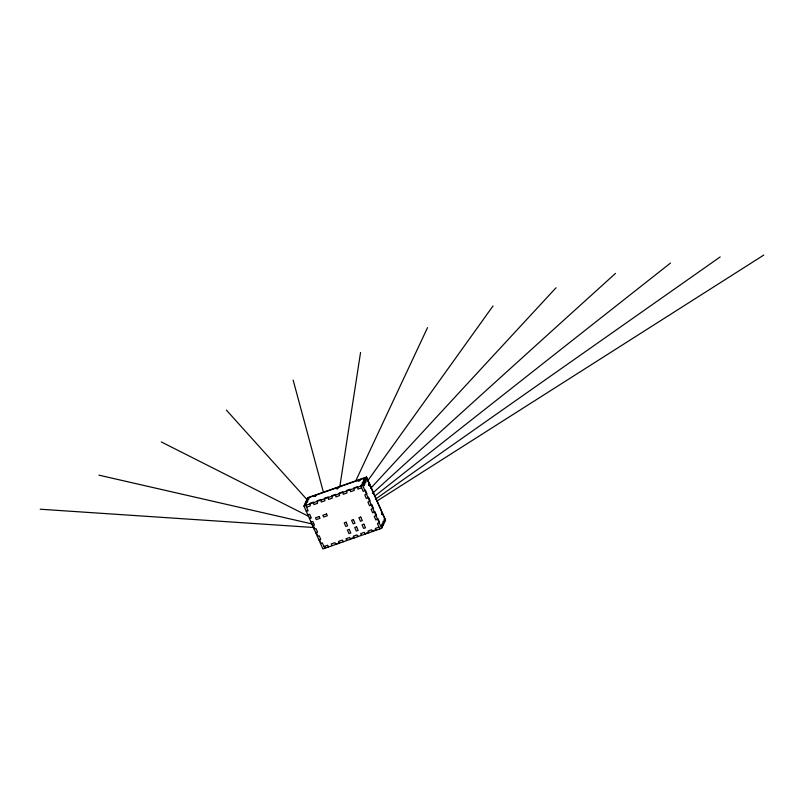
<?xml version="1.0" encoding="UTF-8"?>
<svg xmlns="http://www.w3.org/2000/svg" width="804" height="804" viewBox="0 0 804 804"><rect width="100%" height="100%" fill="white"/><g stroke="black" fill="none" stroke-linecap="round" stroke-linejoin="round"><path stroke-width="1.21" d="M339.78 486.882L360.564 352.464M358.976 481.204L359.81 479.908M382.081 513.364L381.508 512.48M303.942 506.038L307.872 497.656L366.594 477.033L385.548 519.927L381.619 528.308L322.896 548.941L303.942 506.038L362.664 485.415L366.594 477.033M306.636 510.701L306.314 511.404L308.143 510.761L305.781 505.394L306.435 503.997L304.595 504.641M314.444 495.636C311.62 497.485 317.51 495.425 315.65 495.214M308.223 514.279L307.892 514.982L309.731 514.329L311.309 517.907L309.47 518.55L309.801 517.856M311.379 521.424L311.047 522.128L312.887 521.484L314.464 525.062L312.625 525.705L312.957 525.002L314.143 527.685M314.535 528.58L314.213 529.273L316.042 528.63L317.62 532.208L315.791 532.851L316.113 532.158L317.299 534.831M336.464 487.907C333.65 489.757 339.529 487.686 337.67 487.485M317.691 535.725L317.369 536.429L319.208 535.786L320.786 539.353L318.947 539.997L319.278 539.303L320.464 541.986M320.856 542.881L320.525 543.574L322.364 542.931L324.736 548.298L325.389 546.901M355.659 481.073L427.547 327.61M358.494 480.169C355.669 482.018 361.549 479.948 359.689 479.747M328.725 546.308L328.404 547.001L327.61 545.212L323.942 546.509M367.217 479.164L366.735 480.219L365.941 478.43L364.101 479.073L363.448 480.47L365.287 479.827L366.071 481.616L365.418 483.013L364.634 481.224L362.795 481.867L362.142 483.264L363.981 482.621L364.765 484.41L364.111 485.807L363.328 484.018L361.488 484.661L360.835 486.058L363.207 491.425L365.368 490.078L366.946 493.656L364.785 494.993L366.363 498.57L368.523 497.224L370.101 500.802L367.941 502.148L369.518 505.716L371.679 504.379L373.257 507.947L371.096 509.294L372.674 512.872L374.845 511.525L376.423 515.103L374.262 516.439L375.84 520.017L378.001 518.68L379.578 522.248L377.418 523.595L379.789 528.952M369.327 483.938C367.84 482.691 370.373 488.42 369.85 485.113M343.408 541.152L343.087 541.846L342.293 540.057L338.625 541.353L339.409 543.142L339.74 542.439L335.74 544.429L334.956 542.64L331.278 543.926L332.072 545.715M347.077 539.856L346.755 540.559L345.961 538.77L349.629 537.484L350.423 539.273M354.423 537.283L354.092 537.976L353.308 536.198L356.976 534.901L357.76 536.69L358.092 535.997M365.428 533.414L365.106 534.117L364.312 532.328L360.644 533.615L361.438 535.404M372.775 530.841L372.443 531.534L371.659 529.746L367.981 531.032L368.775 532.821L369.106 532.127L366.353 533.092M381.97 512.54C380.483 511.284 383.016 517.022 382.483 513.716M384.593 518.49L384.101 519.535L384.895 521.324M314.816 496.45L315.238 495.435L316.143 495.646M367.579 480.983L493.043 305.932M370.704 488.329L556.026 287.762M358.986 480.42L359.81 480.33M372.413 493.405L615.492 273.4M374.704 496.179L670.506 263.059M375.367 499.244L720.203 256.918M376.664 501.234L763.8 255.059M381.568 514.037L381.548 512.882M307.711 498.008L366.433 477.375L385.387 520.278M307.218 499.053L309.048 498.41L308.394 499.807L306.565 500.45M305.902 501.847L307.741 501.204L307.088 502.6L305.249 503.244M306.565 507.183L310.233 505.897L309.771 503.404L313.449 502.118L313.912 504.6L317.58 503.314L317.118 500.832L320.786 499.535L321.248 502.028L324.916 500.741L324.454 498.249L328.132 496.962L328.595 499.445L332.263 498.158L331.801 495.676L335.469 494.38L335.931 496.872L339.6 495.576L339.137 493.093L342.805 491.807L343.268 494.289L346.946 493.003L346.484 490.52L350.152 489.224L350.614 491.716L354.283 490.42L353.82 487.938L357.489 486.651L357.951 489.133L361.619 487.847M378.996 527.173L375.327 528.459L376.111 530.248L376.443 529.545L373.689 530.509M350.755 538.569L353.499 537.605M368.624 484.229L369.327 484.882L368.634 485.475M40.2 509.223L314.505 527.555M98.882 475.154L312.535 524.057M337.258 489.164L336.997 488.128L338.082 488.41M161.272 441.929L308.716 516.399M226.366 410.08L307.399 500.058M384.242 522.721L383.448 520.932L382.794 522.329L383.588 524.118M382.925 525.514L382.141 523.726L381.488 525.123L382.272 526.911M362.664 485.415L381.619 528.308M293.148 380.101L323.499 492.54M319.178 516.54L315.51 517.836L316.304 519.615L319.972 518.329L319.178 516.54M326.524 513.967L322.856 515.253L323.64 517.042L327.308 515.756L326.524 513.967M346.072 522.218L344.233 522.861L345.81 526.439L347.65 525.786L346.072 522.218M353.408 519.635L351.579 520.278L353.157 523.856L354.986 523.213L353.408 519.635M360.755 517.062L358.916 517.706L360.493 521.283L362.333 520.63L360.755 517.062M349.227 529.364L347.388 530.007L348.976 533.585L350.805 532.941L349.227 529.364M356.564 526.791L354.735 527.434L356.313 531.012L358.152 530.359L356.564 526.791M363.91 524.208L362.071 524.851L363.649 528.429L365.488 527.786L363.91 524.208"/></g></svg>
